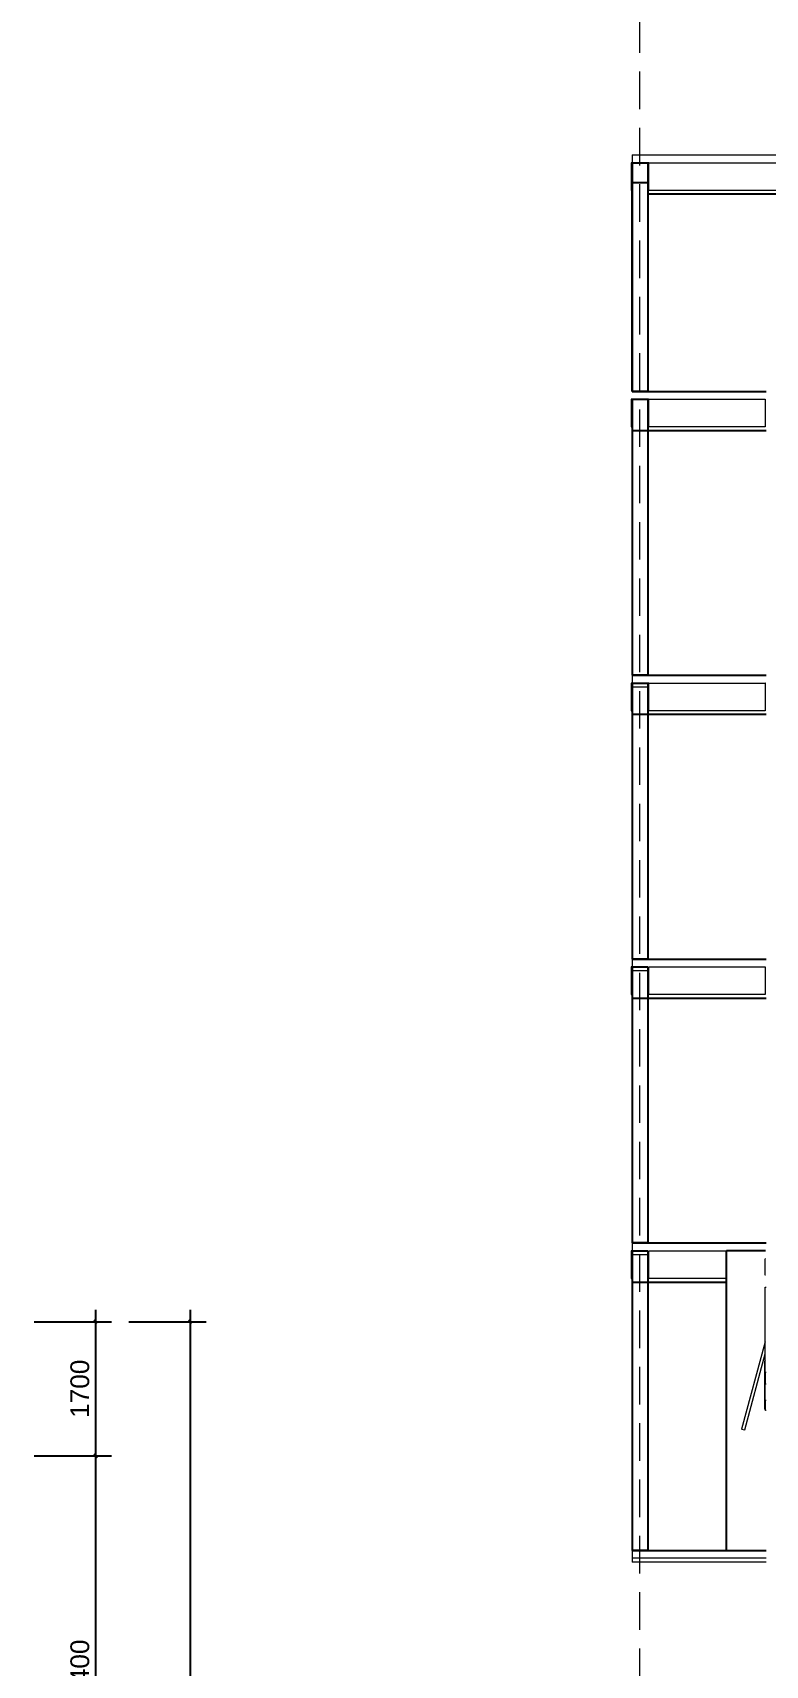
# Model space of a CAD drawing. Header units: millimetres. Extents: x -20510 to 108935, y -243239 to 20306.
# Drawn here: x 42400 to 51690, y -129458 to -108750 of the extents above; entities that cross this region are included whole.
import ezdxf

# ---------------------------------------------------------------- set-up
doc = ezdxf.new("R2010")
doc.units = ezdxf.units.MM
doc.linetypes.add('Hidden', pattern=[714.375, 476.25, -238.125])
for name, color, linetype, lineweight in [('A-ANNO-DIMS', 1, 'Continuous', 9), ('A-FLOR', 7, 'Continuous', 9), ('A-GLAZ', 4, 'Continuous', 18), ('A-WALL', 7, 'Continuous', 25), ('S-BEAM', 7, 'Continuous', 9), ('S-COLS', 7, 'Continuous', 25), ('S-FNDN', 7, 'Continuous', 9), ('S-GRID', 1, 'Continuous', 9)]:
    doc.layers.add(name, color=color, linetype=linetype, lineweight=lineweight)
doc.styles.add('Arial_5', font='arial.ttf', dxfattribs={"height": 238.125})
doc.dimstyles.new('SecretInternalLinAngDimStyle5p4736185', dxfattribs={"dimscale": 304.8, "dimtxt": 242.94927, "dimasz": 0.130208, "dimexe": 0.656168, "dimexo": 0.0625, "dimgap": 0.260417, "dimtad": 1, "dimdec": 0, "dimrnd": 100, "dimzin": 0, "dimdsep": 46, "dimtxsty": 'Arial_5', "dimblk1": 'OBLIQUE', "dimblk2": 'OBLIQUE', "dimsah": 1, "dimcen": 0.09, "dimdle": 0.492126, "dimazin": 0, "dimtfac": 1, "dimtdec": 4, "dimtix": 1, "dimtmove": 0, "dimatfit": 3, "dimfxl": 2.624672, "dimfxlon": 1, "dimtvp": 1, "dimtolj": 1, "dimtzin": 0, "dimarcsym": 2})

# ---------------------------------------------------------------- blocks, each defined once
blk = doc.blocks.new('_Oblique')
at = {"color": 0, "linetype": 'ByBlock', "lineweight": -2}
blk.add_line((-0.5, -0.5), (0.5, 0.5), dxfattribs=at)
blk = doc.blocks.new('DIMBLOCK85-05_MẶT BẰNG TẦNG ÁP MÁI')
at = {"layer": 'A-ANNO-DIMS', "color": 0, "lineweight": -2, "transparency": 16777216}
for p, q in [((44400, -140150), (44400, -124950)), ((43619, -125100), (44600, -125100)), ((43619, -140000), (44600, -140000))]:
    blk.add_line(p, q, dxfattribs=at)
at = {"layer": 'Defpoints', "color": 0, "transparency": 16777216}
for p in [(43600, -125100), (44400, -125100), (43600, -140000)]:
    blk.add_point(p, dxfattribs=at)
at = {"layer": 'A-ANNO-DIMS', "color": 0, "lineweight": -2, "transparency": 16777216, "xscale": 39.6875, "yscale": 39.6875, "zscale": 39.6875}
for p, rotation in [((44400, -125100), 90), ((44400, -140000), 270)]:
    blk.add_blockref('_Oblique', p, dxfattribs=dict(at, rotation=rotation))
at = {"layer": 'A-ANNO-DIMS', "color": 0, "transparency": 16777216, "insert": (44199, -132550), "char_height": 238.1, "width": 1098.88, "attachment_point": 5, "rotation": 90, "style": 'Arial_5'}
blk.add_mtext('\\A1;14900', dxfattribs=at)
blk = doc.blocks.new('DIMBLOCK88-05_MẶT BẰNG TẦNG ÁP MÁI')
at = {"layer": 'A-ANNO-DIMS', "color": 0, "lineweight": -2, "transparency": 16777216}
for p, q in [((43200, -132350), (43200, -126650)), ((42419, -126800), (43400, -126800)), ((42419, -132200), (43400, -132200))]:
    blk.add_line(p, q, dxfattribs=at)
at = {"layer": 'Defpoints', "color": 0, "transparency": 16777216}
for p in [(42400, -126800), (43200, -126800), (42400, -132200)]:
    blk.add_point(p, dxfattribs=at)
at = {"layer": 'A-ANNO-DIMS', "color": 0, "lineweight": -2, "transparency": 16777216, "xscale": 39.6875, "yscale": 39.6875, "zscale": 39.6875}
for p, rotation in [((43200, -126800), 90), ((43200, -132200), 270)]:
    blk.add_blockref('_Oblique', p, dxfattribs=dict(at, rotation=rotation))
at = {"layer": 'A-ANNO-DIMS', "color": 0, "transparency": 16777216, "insert": (42999, -129500), "char_height": 238.1, "width": 879.1, "attachment_point": 5, "rotation": 90, "style": 'Arial_5'}
blk.add_mtext('\\A1;5400', dxfattribs=at)
blk = doc.blocks.new('DIMBLOCK89-05_MẶT BẰNG TẦNG ÁP MÁI')
at = {"layer": 'A-ANNO-DIMS', "color": 0, "lineweight": -2, "transparency": 16777216}
for p, q in [((43200, -126950), (43200, -124950)), ((42419, -125100), (43400, -125100)), ((42419, -126800), (43400, -126800))]:
    blk.add_line(p, q, dxfattribs=at)
at = {"layer": 'Defpoints', "color": 0, "transparency": 16777216}
for p in [(42400, -125100), (43200, -125100), (42400, -126800)]:
    blk.add_point(p, dxfattribs=at)
at = {"layer": 'A-ANNO-DIMS', "color": 0, "lineweight": -2, "transparency": 16777216, "xscale": 39.6875, "yscale": 39.6875, "zscale": 39.6875}
for p, rotation in [((43200, -125100), 90), ((43200, -126800), 270)]:
    blk.add_blockref('_Oblique', p, dxfattribs=dict(at, rotation=rotation))
at = {"layer": 'A-ANNO-DIMS', "color": 0, "transparency": 16777216, "insert": (42999, -125950), "char_height": 238.1, "width": 879.1, "attachment_point": 5, "rotation": 90, "style": 'Arial_5'}
blk.add_mtext('\\A1;1700', dxfattribs=at)
blk = doc.blocks.new('ATT_Window 2 - S5_800x600-2360992-MẶT CẮT 5-5')
at = {"layer": 'A-GLAZ'}
for p, q in [((-13314, 3490), (-13314, 3700)), ((-13310, 3700), (-13314, 3700)), ((-13310, 3490), (-13314, 3490)), ((-13314, 3340), (-13300, 3340)), ((-13314, 2260), (-13314, 3340)), ((-13314, 2647), (-13611, 1538)), ((-13572, 1528), (-13314, 2492)), ((-13314, 2407), (-13315, 2400)), ((-13315, 1800), (-13315, 2400)), ((-13314, 2260), (-13300, 2260)), ((-13314, 1900), (-13314, 2110)), ((-13300, 2110), (-13314, 2110)), ((-13310, 2110), (-13310, 2260)), ((-13300, 1900), (-13314, 1900)), ((-13310, 1775), (-13310, 1900)), ((-13310, 1775), (-13315, 1800)), ((-13300, 1775), (-13310, 1775)), ((-13611, 1538), (-13572, 1528))]:
    blk.add_line(p, q, dxfattribs=at)
blk = doc.blocks.new('M_Concrete-Rectangular-Column - COT200X200-2391828-MẶT CẮT 5-5')
at = {"layer": 'S-COLS'}
for p, q in [((-15000, 3800), (-15000, 0)), ((-14999, 3800), (-14800, 3800)), ((-14800, 3800), (-14800, 0)), ((-14800, 0), (-14999, 0))]:
    blk.add_line(p, q, dxfattribs=at)
blk = doc.blocks.new('dam betong - 220X350-2382505-MẶT CẮT 5-5')
at = {"layer": 'S-BEAM'}
for p, q in [((-15010, 3800), (-15010, 3450)), ((-15000, 3800), (-15010, 3800)), ((-14790, 3450), (-14790, 3750)), ((-15010, 3450), (-15000, 3450)), ((-14800, 3450), (-14790, 3450))]:
    blk.add_line(p, q, dxfattribs=at)
blk = doc.blocks.new('M_Concrete-Rectangular-Column - COT200X200-2391833-MẶT CẮT 5-5')
at = {"layer": 'S-COLS'}
for p, q in [((-15000, 7400), (-15000, 3900)), ((-14999, 7400), (-14800, 7400)), ((-14800, 7400), (-14800, 3900)), ((-14800, 3900), (-14999, 3900))]:
    blk.add_line(p, q, dxfattribs=at)
blk = doc.blocks.new('M_Concrete-Rectangular-Column - COT200X200-2391834-MẶT CẮT 5-5')
at = {"layer": 'S-COLS'}
for p, q in [((-15000, 11000), (-15000, 7500)), ((-14999, 11000), (-14800, 11000)), ((-14800, 11000), (-14800, 7500)), ((-14800, 7500), (-14999, 7500))]:
    blk.add_line(p, q, dxfattribs=at)
blk = doc.blocks.new('M_Concrete-Rectangular-Column - COT200X200-2391835-MẶT CẮT 5-5')
at = {"layer": 'S-COLS'}
for p, q in [((-15000, 14600), (-14800, 14600)), ((-15000, 14600), (-15000, 11100)), ((-14800, 14600), (-14800, 11100)), ((-14800, 11100), (-14999, 11100))]:
    blk.add_line(p, q, dxfattribs=at)
blk = doc.blocks.new('M_Concrete-Rectangular-Column - COT200X200-2391841-MẶT CẮT 5-5')
at = {"layer": 'S-COLS'}
for p, q in [((-15000, 17600), (-14800, 17600)), ((-15000, 17600), (-15000, 14700)), ((-14800, 17600), (-14800, 14700)), ((-14800, 14700), (-15000, 14700))]:
    blk.add_line(p, q, dxfattribs=at)

msp = doc.modelspace()

# ---------------------------------------------------------------- linework, layer by layer
at = {"layer": 'A-FLOR'}
for p, q in [((50000.7, -116900), (50000.7, -117050)), ((50212.7, -117050), (50000.7, -117050)), ((51690, -117050), (51687.3, -117050)), ((50000, -120500), (50000, -120600)), ((50000.7, -120500), (50000.7, -120650)), ((50212.7, -120650), (50000.7, -120650)), ((51690, -120650), (51687.3, -120650)), ((50000, -124100), (50000, -124200)), ((50000.7, -124100), (50000.7, -124250)), ((50212.7, -124250), (50000.7, -124250)), ((50000, -128000), (50000, -128150)), ((51698.6, -128150), (50000, -128150)), ((50000.7, -128000), (50000.7, -128150))]:
    msp.add_line(p, q, dxfattribs=at)
at = {"layer": 'A-WALL'}
for p, q in [((50000, -113300), (50000, -110650)), ((50000, -110650), (50200, -110650)), ((50200, -110650), (50200, -110800)), ((57100, -110800), (50200, -110800)), ((50000, -113300), (51700, -113300)), ((51700, -113800), (50000, -113800)), ((50000, -113800), (50000, -116900)), ((50000.7, -116900), (51698.6, -116900)), ((51700, -117400), (50000, -117400)), ((50000, -117400), (50000, -120500)), ((50000.7, -120500), (51698.6, -120500)), ((51700, -121000), (50000, -121000)), ((50000, -121000), (50000, -124100)), ((50000.7, -124100), (51698.6, -124100)), ((51198, -128000), (51198, -124200)), ((51690, -124200), (51198, -124200)), ((51198, -124600), (50000, -124600)), ((50000, -124600), (50000, -128000)), ((50000.7, -128000), (51698.6, -128000))]:
    msp.add_line(p, q, dxfattribs=at)
at = {"layer": 'S-BEAM'}
for p, q in [((49990, -110400), (49990, -110750)), ((50000, -110400), (49990, -110400)), ((50210, -110750), (50210, -110400)), ((50212.7, -110750), (50212.7, -110400)), ((50212.7, -110400), (51910, -110400)), ((49990, -110750), (50000, -110750)), ((50200, -110750), (50210, -110750)), ((51910, -110750), (50212.7, -110750)), ((49990, -113400), (49990, -113750)), ((50000, -113400), (49990, -113400)), ((50210, -113400), (50200, -113400)), ((50210, -113750), (50210, -113400)), ((50212.7, -113750), (50212.7, -113400)), ((50212.7, -113400), (51687.3, -113400)), ((51687.3, -113400), (51687.3, -113750)), ((49990, -113750), (50000, -113750)), ((50200, -113750), (50210, -113750)), ((51687.3, -113750), (50212.7, -113750)), ((50212.7, -117350), (50212.7, -117000)), ((50212.7, -117000), (51687.3, -117000)), ((51687.3, -117000), (51687.3, -117350)), ((51687.3, -117350), (50212.7, -117350)), ((50212.7, -120950), (50212.7, -120600)), ((50212.7, -120600), (51687.3, -120600)), ((51687.3, -120600), (51687.3, -120950)), ((51687.3, -120950), (50212.7, -120950)), ((50212.7, -124550), (50212.7, -124200)), ((50212.7, -124200), (51198, -124200)), ((51198, -124550), (50212.7, -124550))]:
    msp.add_line(p, q, dxfattribs=at)
at = {"layer": 'S-FNDN'}
for p, q in [((50000, -110300), (57300, -110300)), ((50000, -110300), (50000, -110400)), ((50212.7, -110400), (50000, -110400)), ((50000, -116900), (50000, -117000)), ((50212.7, -117000), (50000.7, -117000)), ((51690, -117000), (51687.3, -117000)), ((51698.6, -128100), (50000, -128100))]:
    msp.add_line(p, q, dxfattribs=at)
at = {"layer": 'S-GRID', "linetype": 'Hidden'}
msp.add_line((50100, -131150.1), (50100, -106730.6), dxfattribs=at)

# ---------------------------------------------------------------- block references
at = {"layer": 'A-GLAZ'}
msp.add_blockref('ATT_Window 2 - S5_800x600-2360992-MẶT CẮT 5-5', (65000, -128000), dxfattribs=at)
at = {"layer": 'S-BEAM'}
for p in [(65000, -120800), (65000, -124400), (65000, -128000)]:
    msp.add_blockref('dam betong - 220X350-2382505-MẶT CẮT 5-5', p, dxfattribs=at)
at = {"layer": 'S-COLS'}
for name in ['M_Concrete-Rectangular-Column - COT200X200-2391841-MẶT CẮT 5-5', 'M_Concrete-Rectangular-Column - COT200X200-2391835-MẶT CẮT 5-5', 'M_Concrete-Rectangular-Column - COT200X200-2391834-MẶT CẮT 5-5', 'M_Concrete-Rectangular-Column - COT200X200-2391833-MẶT CẮT 5-5', 'M_Concrete-Rectangular-Column - COT200X200-2391828-MẶT CẮT 5-5']:
    msp.add_blockref(name, (65000, -128000), dxfattribs=at)

# ---------------------------------------------------------------- dimensions: what is measured, and where the dimension line sits
at = {"layer": 'A-ANNO-DIMS'}
for base, p1, p2, override, picture, middle in [((43200, -125100), (42400, -126800), (42400, -125100), {"dimpost": '<>', "dimfxl": 1700}, 'DIMBLOCK89-05_MẶT BẰNG TẦNG ÁP MÁI', (42999, -125950)), ((44400, -125100), (43600, -140000), (43600, -125100), {"dimpost": '<>', "dimfxl": 14900}, 'DIMBLOCK85-05_MẶT BẰNG TẦNG ÁP MÁI', (44199, -132550)), ((43200, -126800), (42400, -132200), (42400, -126800), {"dimpost": '<>', "dimfxl": 5400}, 'DIMBLOCK88-05_MẶT BẰNG TẦNG ÁP MÁI', (42999, -129500))]:
    dim = msp.add_linear_dim(base=base, p1=p1, p2=p2, angle=90, dimstyle='SecretInternalLinAngDimStyle5p4736185', override=override, dxfattribs=at)
    dim.commit()
    dim.dimension.update_dxf_attribs({"geometry": picture, "text_midpoint": middle})

doc.saveas('drawing.dxf')
